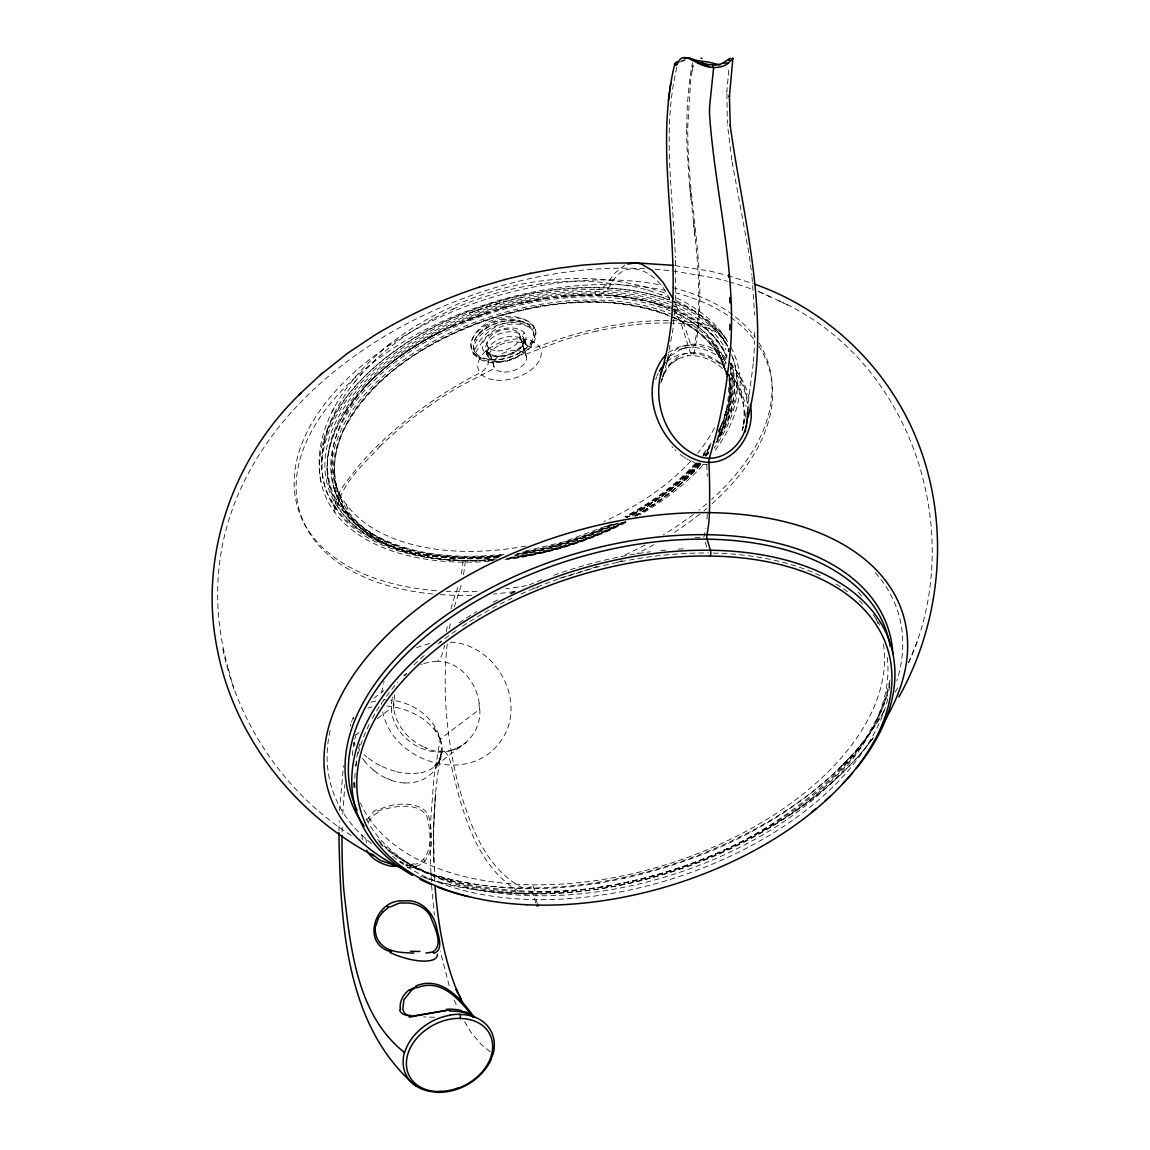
<?xml version="1.0" encoding="UTF-8"?>
<svg xmlns="http://www.w3.org/2000/svg" width="1150" height="1150" viewBox="0 0 1150 1150"><rect width="100%" height="100%" fill="white"/><g stroke="black" fill="none" stroke-linecap="round" stroke-linejoin="round"><path stroke-width="0.75" stroke-dasharray="5 3.75" d="M686.694 127.837L687.398 103.903L689.54 80.558A140.401 55.186 -89.1 0 1 692.429 62.847M754.702 337.266L754.745 330.438M336.706 509.162L330.567 499.373L336.706 509.162C341.248 483.561 363.026 464.902 379.816 446.531M338.905 830.889L339.236 820.841M675.381 301.861L673.066 328.598L666.669 363.673M675.467 300.222L675.625 259.325M342.729 814.243L344.871 784.544M753.48 361.761L754.688 340.673M339.566 810.779L343.476 765.785M535.454 329.461C542.225 360.381 471.371 379.141 471.011 342.815C477.724 317.271 521.669 305.339 535.584 330.05M743.489 424.35C746.163 406.022 740.701 388.643 728.64 374.713M753.293 363.486L748.233 402.241M728.755 70.193L726.814 92.072L726.872 90.692L727.375 123.481M381.527 692.976L383.309 683.948M447.235 643.813C442.132 690.431 446.761 737.869 457.887 783.322C469.186 822.538 484.078 867.675 522.603 887.929A46.259 18.17 -89.2 0 0 532.896 884.781L536.303 895.749M394.436 694.974L393.717 709.521L393.645 708.357C396.247 726.469 409.846 741.707 426.693 748.19L424.738 747.471C452.453 761.53 482.094 737.567 479.751 709.148L440.191 739.091L433.981 776.911L430.704 820.669A250.039 98.196 -89.2 0 0 432.069 891.408L434.384 914.983M743.691 423.761C746.494 405.907 741.146 387.147 730.106 372.945M350.348 726.139L350.736 724.212M392.164 699.056C385.192 732.737 424.911 762.134 455.688 748.822L452.985 749.814L459.942 746.767L466.138 742.426L433.507 767.208L440.507 758.669L438.078 763.729L441.701 752.186L440.493 756.959L441.082 753.552C434.326 789.533 432.644 826.289 433.679 862.831L433.593 827.051L435.519 793.241L433.536 830.357L434.714 882.639M692.113 70.84L693.292 64.472M746.134 412.577L743.734 424.077M449.262 628.748L451.001 620.339M676.861 67.189C665.778 113.62 668.955 161.877 672.52 209.013M392.351 698.122L392.552 697.188M324.314 440.479L321.899 454.681L321.626 467.719M742.584 429.051L743.087 426.952L742.368 429.741M889.971 680.053L884.939 699.904L885.155 699.042L877.249 718.204L866.324 737.322L852.538 756.168L852.984 755.593C754.989 864.771 590.022 916.306 447.508 879.693L448.213 879.923C425.615 872.792 403.851 862.428 385.523 847.248L386.199 847.837L376.28 838.048M908.543 662.889C968.487 532.091 911.001 358.053 776.638 299.762M724.73 415.912L726.412 409.414L723.293 421.36M743.331 425.931L741.362 433.205L741.678 432.156M667.144 361.963L668.61 356.845M327.434 429.712C333.486 411.988 343.548 395.859 355.264 381.34M324.012 441.528L327.736 428.691M661.883 379.5L661.336 381.455L663.895 373.966M662.817 376.395L668.121 358.469M454.308 606.97L457.959 595.369A69.546 27.312 -89.2 0 0 461.61 583.553M383.698 682.697L384.1 681.461M660.718 382.993L663.277 375.418L670.234 364.363L669.746 365.067L678.399 358.354L677.709 358.872L688.016 355.681L687.298 355.81C700.867 354.459 714.337 360.568 723.982 369.897M655.644 379.514L656.707 376.611M475.597 352.59L483.446 339.897A46.187 36.627 -36.8 0 1 485.372 337.769C493.077 329.461 503.844 323.668 515.459 324.07A46.517 36.886 -36.8 0 1 521.812 324.53L531.343 327.577M662.644 377.272L663.564 374.742L662.831 376.625M352.978 719.038L353.582 717.614L352.676 719.383M908.615 662.558L917.312 641.484M383.712 349.011C345.489 380.952 310.759 429.41 320.908 481.692M720.475 426.707C727.174 412.433 730.94 396.592 729.776 380.779L730.092 386.846L728.626 372.399M351.526 721.769L352.058 720.576M657.096 375.647L658.188 373.29M664.24 373.189C669.199 361.33 681.073 351.986 694.269 352.504A37.318 31.093 40.9 0 1 714.898 359.389A46.647 39.733 42.4 0 1 719.756 362.739M334.262 407.833L330.424 415.136M368.187 822.02L373.793 814.775M475.41 338.934L474.95 339.768C483.877 321.842 507.883 313.993 525.708 323.121L524.026 322.359M718.348 430.79L720.116 427.671M717.183 439.314C728.352 420.282 734.217 397.095 729.344 375.231M717.586 436.871L722.473 428.303L728.223 414.446C732.952 398.188 735.137 383.209 730.221 367.181M895.232 692.199L898.739 686.047M366.778 819.964L373.175 812.619M883.646 711.994C847.148 774.051 785.68 817.434 721.194 846.759L720.216 847.205C620.928 889.683 501.328 907.609 400.042 861.767M353.007 718.836L353.74 717.729M667.201 359.159L667.877 358.168M703.11 454.25L711.16 443.138M870.564 741.448L874.216 736.431M705.051 455.256L709.176 449.621M668.596 357.204C682.166 337.252 711.634 342.369 726.067 358.498M869.558 742.699C850.756 766.978 827.77 787.707 803.217 806.021L801.306 807.343C693.019 882.107 548.507 918.232 420.814 876.314M666.54 361.086L671.442 354.962L670.565 355.839L680.973 349.226L686.981 347.544L679.794 349.499L686.981 347.544M360.18 375.547L361.891 373.635M354.416 382.346C376.151 355.551 404.139 334.377 434.412 318.119L435.692 317.486M695.52 463.033C675.769 485.386 650.842 502.579 624.809 516.81M700.594 463.349C682.367 484.955 659.654 502.521 635.116 516.422M698.424 462.889L691.941 470.134C672.808 489.167 650.584 504.821 626.851 517.558M416.128 866.295C436.497 859.395 432.457 830.875 428.26 814.459C419.103 799.466 387.952 802.959 377.516 811.038C391.604 807.214 415.854 800.443 426.707 815.81C430.991 831.249 434.226 858.072 414.992 864.412M367.195 367.942L368.963 366.146M424.939 861.422L425.011 861.336A2.746 1.955 40.8 0 0 423.488 859.697M841.426 766.231L851.618 755.536M477.652 335.57C488.434 323.596 506.115 318.09 521.812 321.655M404.541 675.668L405.26 674.949M374.656 360.582L375.533 359.734M682.324 482.037L676.674 487.442L688.678 475.942M405.993 674.245L406.726 673.555M667.058 361.632C684.264 346.466 710.959 353.97 725.707 368.805M387.607 345.819C464.456 285.243 573.634 259.541 667.086 293.811M380.075 352.015L390.971 343.031M668.351 352.504L678.701 346.998L690.977 345.187L682.525 319.786L674.432 301.501M668.969 365.499L678.399 358.354M373.894 698.194L383.784 690.69M403.549 675.711L406.381 673.584M356.169 734.634L358.987 732.507M377.358 718.606L391.489 707.911M427.857 406.856L435.677 401.465A345.863 274.275 -36.8 0 1 458.577 387.061L494.658 368.144L486.896 343.706M624.967 264.989L614.632 273.312L609.744 279.896A64.055 25.156 -89.2 0 1 596.376 289.527M440.464 331.976L432.874 335.671L455.098 324.889C421.058 340.472 388.628 360.856 363.228 388.643C383.64 366.361 408.724 348.881 435.203 334.549C403.995 351.296 374.756 372.801 352.906 400.962L357.837 394.809L344.454 413.152L348.45 407.086C339.063 421.073 331.761 436.554 328.584 453.186C316.825 511.118 378.134 550.663 431.897 555.651L464.485 558.138L499.416 556.543M452.726 309.178L453.56 308.761C497.289 289.34 545.373 279.364 593.242 281.391L630.717 285.876L647.508 289.915L669.717 297.908M622.423 523.25C586.687 541.923 547.457 553.898 507.438 558.699M614.33 527.289L606.366 531.242L625.931 521.712M434.412 318.119L453.56 308.761M613.122 524.342C582.921 539.019 550.404 548.708 517.313 554.214M450.024 327.348L489.9 311.722L453.574 325.637L471.198 318.334M416.559 647.551L430.704 643.181M605.216 526.384L563.644 541.909L525.507 551.023M421.001 664.513L421.906 664.154M469.717 318.924L510.241 305.799L500.077 308.588L526.341 301.976L544.999 298.511L520.375 303.327L550.146 297.893L587.262 295.018L560.841 296.484L569.164 295.866M504.677 343.002L499.1 345.086L499.905 344.784L491.812 349.816L486.795 356.04L488.29 352.705L487.269 357.276L486.982 352.892L487.097 354.042L486.263 350.822L487.37 355.12L485.501 349.758L490.144 354.488L489.512 354.128C501.299 358.627 516.623 353.841 523.322 343.031L522.991 343.706L523.638 338.215L527.189 346.438L524.918 342.901L526.154 344.526L522.373 341.536L525.392 343.376L514.438 341.377L504.634 343.016M371.033 702.291L376.754 700.709M423.732 663.492L432.127 661.566M367.957 707.997L371.939 706.934M508.961 300.538L525.219 296.571M596.936 330.999L588.096 333.083A345.863 274.275 -36.8 0 0 562.954 340.242L525.392 354.358L518.837 333.184M598.661 883.099L599.926 882.884M623.674 878.456L624.479 878.327M540.687 283.877L541.952 283.705M530.84 285.358L531.875 285.214M503.944 554.242C458.821 559.231 410.219 556.154 370.343 532.45L371.019 532.838C354.991 522.804 341.234 508.372 334.578 490.446L342.168 505.583L334.765 490.489C356.558 552.834 436.54 564.88 493.824 560.036M411.427 867.201L407.603 867.517M409.342 865.404L406.913 865.576M685.946 347.832C700.695 345.618 715.473 352.561 726.009 362.552M439.731 642.016L441.183 641.944M383.798 699.876L385.609 699.847M578.45 295.176L612.418 295.665L646.458 300.883L629.927 297.721L604.454 295.262C624.076 296.067 643.612 299.316 662.314 305.325L654.494 302.939L670.019 308.186M668.136 322.949L654.839 323.136A317.572 251.836 -36.8 0 0 596.936 331.085M707.236 464.643L702.19 464.298M669.688 322.992C689.698 324.458 718.017 323.337 727.231 345.518L722.574 338.014L727.476 345.877M434.643 1017.276L423.488 1016.902M691.294 345.187C704.059 345.489 716.163 351.397 725.722 359.605M404.656 782.906L406.525 782.977A42.708 32.833 31.7 0 0 414.92 782.173L420.181 780.721A46.331 35.938 33 0 0 427.757 776.638L431.768 773.289A52.756 41.069 34 0 0 436.827 766.576M644.776 268.755C433.679 256.565 161.259 426.765 227.873 667.029M655.083 269.215L671.011 270.753M386.759 705.999C408.106 707.926 430.747 718.98 440.191 739.091C434.47 717.054 412.476 702.176 390.526 700.062M450.254 642.16C496.656 643.928 528.712 703.182 500.437 741.534C468.941 785.867 392.984 762.666 382.734 712.08M674.964 265.564L710.93 271.299L725.808 275.094M672.793 270.94L715.688 278.214L727.476 281.304M700.005 463.924L695.966 462.904M727.49 275.54L753.509 283.777M729.158 281.75L753.236 289.498M647.508 289.915L648.672 290.303M660.991 294.328L662.256 294.745M694.629 462.473L691.998 461.466M391.302 780.189L385.753 777.917M671.356 308.646L677.192 311.089L674.446 309.939M669.947 316.365C615.379 294.644 553.725 300.567 498.439 316.494C437.331 335.958 375.331 370.487 344.353 429.007C338.028 442.232 333.155 459.928 334.679 475.985L334.363 470.005L335.8 483.834L336.706 487.413L335.469 481.793L338.359 492.818L334.765 481.289M671.485 317.026C691.236 325.105 708.989 338.459 720.044 357.779L717.126 352.849L724.399 367.411L722.358 362.552L725.664 371.809M676.013 300.61C693.479 309.062 709.967 320.692 721.481 336.548L718.937 333.198M759.503 291.884L790.639 306.259M671.701 308.789L684.049 314.467L704.706 328.081L714.883 338.158L722.904 349.255L727.246 358.254M757.936 291.166L771.147 297.289M689.166 460.173L690.058 460.604M676.602 297.893C696.771 307.683 715.789 321.569 727.562 341.004M688.289 459.713L686.564 458.764M685.716 458.261L684.034 457.197M351.224 835.475C285.157 793.184 237.346 723.609 222.309 646.501M683.215 456.651L680.009 454.279M376.912 772.786L373.621 770.327M490.274 1051.804L481.246 1044.559L470.939 1032.24L463.723 1020.28M719.886 362.581L725.779 367.957M674.863 449.664L675.884 450.671M730.149 363.745C739.349 373.132 746.005 385.02 748.995 397.828M671.916 446.545L672.879 447.594M729.991 362.595C740.126 374.109 746.537 388.872 747.888 404.153M730.609 366.994C739.68 376.726 746.048 390.439 747.414 404.369M730.581 373.894L740.715 389.448L746.134 406.539M669.688 299.446C660.258 275.339 627.196 252.669 610.822 284.567A69.546 27.312 -89.2 0 1 595.93 295.004A2.056 0.805 -89.2 0 1 595.197 293.624A2.056 0.805 -89.2 0 1 595.47 291.353M433.967 727.202L440.191 739.091M674.36 308.473L682.309 327.247L690.561 353.294A5.477 2.142 -89.2 0 0 694.255 352.489C708.745 285.588 690.791 217.709 688.189 150.621A203.852 79.925 -89.1 0 1 687.93 143.161A194.925 76.475 -89.1 0 1 687.729 127.779L690.532 81.348A137.813 54.165 -89.1 0 1 693.177 64.975M724.701 337.511C716.206 322.345 694.629 323.322 679.506 320.951C650.21 319.326 620.856 323.164 592.322 329.719A348.853 276.647 -36.8 0 0 538.947 346.394A13.714 10.867 -36.8 0 1 524.069 341.004L522.632 336.317A2.746 2.171 -36.8 0 1 524.443 333.098M454.135 1000.04L457.671 1007.889M449.176 985.651L440.393 951.553M711.706 340.932L714.826 348.996L716.508 347.702L715.487 344.066A2.746 2.171 -36.8 0 1 717.298 340.831M705.194 542.139L707.135 548.406M526.599 357.621L520.044 336.447M536.101 899.616L537.409 903.857M535.742 902.951L532.809 893.464A4.111 1.61 -89.2 0 0 531.128 892.113A51.75 20.326 -89.2 0 1 522.186 893.334C476.431 868.494 462.271 812.259 451.246 765.239A27.427 10.767 -89.2 0 0 438.826 751.942M346.481 504.793L348.795 512.296L348.292 513.547L346.466 513.604L345.316 510.14A2.746 2.171 -36.8 0 0 342.197 509.119M334.075 488.189L333.083 484.998L335.757 493.666M490.173 354.257L493.451 364.881M725.636 371.694L723.422 364.421L724.428 367.741A202.946 118.996 -17.2 0 0 673.957 317.644M228.304 668.495L233.881 689.08M440.206 739.163L440.608 740.974A55.171 43.254 29.4 0 1 441.039 753.408A55.789 43.456 32.8 0 1 436.885 766.432M732.104 161.834L748.894 253.043M334.794 512.44C333.198 493.522 349.686 478.501 359.964 464.312C380.664 440.622 404.872 420.21 430.661 402.256A348.853 276.647 -36.8 0 1 480.082 372.801A13.714 10.867 -36.8 0 0 488.391 357.018L486.939 352.331A2.746 2.171 -36.8 0 0 483.819 351.311M479.277 703.57C476.689 682.582 459.942 661.365 437.489 661.264A27.427 10.767 -89.2 0 0 444.576 645.222M749.34 256.436L751.87 275.123M731.803 160.094L727.519 125.12M694.356 230.244L689.037 179.501L686.996 147.243A199.654 78.329 -89.1 0 1 686.665 127.851M693.436 221.792C697.949 262.257 702.176 303.571 694.729 343.965A5.491 2.156 -89.2 0 1 692.976 347.3A5.491 2.156 -89.2 0 1 691.006 345.187M694.672 233.191L694.974 236.124M689.655 186.243L690.992 199.367M752.028 276.819L754.673 314.956M381.369 703.254L381.469 704.519M672.779 212.419L675.582 257.658M393.243 700.982L393.717 709.521M887.771 699.027A276.992 162.423 -17.2 0 1 673.009 878.542A276.992 162.423 -17.2 0 1 391.863 855.686M354.013 787.807A276.992 162.423 -17.2 0 1 353.596 782.661M510.672 593.989A276.992 162.423 -17.2 0 1 515.157 591.876M873.339 614.747A276.992 162.423 -17.2 0 1 879.721 625.054M354.919 786.902A276.992 162.423 -17.2 0 1 355.106 772.901M355.839 766.231A276.992 162.423 -17.2 0 1 356.586 761.516M358.297 753.624A276.992 162.423 -17.2 0 1 370.602 721.654M372.298 718.462A276.992 162.423 -17.2 0 1 397.886 681.979M414.115 664.815A276.992 162.423 -17.2 0 1 425.644 654.221M437.906 644.029A276.992 162.423 -17.2 0 1 456.751 630.114M462.415 626.29A276.992 162.423 -17.2 0 1 511.98 598.244M520.993 594.033A276.992 162.423 -17.2 0 1 708.271 553.021M713.345 553.092A276.992 162.423 -17.2 0 1 822.121 576.524M836.179 584.128A276.992 162.423 -17.2 0 1 850.324 593.831M440.119 739.148A53.533 33.35 23.9 0 1 442.276 750.706A52.512 32.833 23.3 0 1 439.286 761.041M439.214 761.142A49.493 30.949 22.3 0 1 431.149 768.962A46.172 28.649 21 0 1 418.686 773.159M418.557 773.03A44.764 27.514 20.3 0 1 410.306 773.562M410.248 773.461A44.951 27.571 20.2 0 1 395.068 771.334M395.011 771.19A47.323 29.339 20.3 0 1 380.262 765.641M380.132 765.569A50.614 32.056 20.3 0 1 367.066 757.131M366.864 757.059A53.087 34.212 19.8 0 1 363.989 754.529M355.249 744.251A53.59 34.874 19.3 0 1 354.013 742.152M354.646 745.703A54.553 40.998 34.9 0 1 353.611 743.116M365.082 761.53A56.034 42.406 34.3 0 1 362.509 758.382M373.75 770.198A54.179 42.162 32.8 0 1 364.981 761.803M385.724 778.004A48.616 38.324 32.5 0 1 376.984 772.958M404.685 783.021A43.326 33.594 32.2 0 1 391.345 780.333M706.804 464.643A273.01 107.209 -89.2 0 1 707.221 476.244M875.351 572.729A296.441 173.822 -17.2 0 1 896.856 680.829M884.379 710.168A296.441 173.822 -17.2 0 1 400.056 861.566M371.436 843.525A296.441 173.822 -17.2 0 1 330.826 727.447M758.684 345.891A245.396 143.894 -17.2 0 1 712.152 503.686M706.747 508.386A245.396 143.894 -17.2 0 1 703.973 510.715M699.732 514.151A245.396 143.894 -17.2 0 1 673.023 533.226M653.876 544.683A245.396 143.894 -17.2 0 1 636.741 553.668M622.207 560.467A245.396 143.894 -17.2 0 1 617.277 562.609M538.042 587.434A245.396 143.894 -17.2 0 1 533.025 588.441M514.237 591.603A245.396 143.894 -17.2 0 1 493.566 594.004M471.629 595.269A245.396 143.894 -17.2 0 1 439.631 594.579M432.946 594.018A245.396 143.894 -17.2 0 1 326.399 408.566A245.396 143.894 -17.2 0 1 664.801 290.289M675.165 292.718A245.396 143.894 -17.2 0 1 754.759 340.314M463.464 574.756A69.546 27.312 -89.2 0 0 465.319 560.567A2.056 0.805 -89.2 0 0 464.959 558.426A2.056 0.805 -89.2 0 0 464.025 558.598M446.444 631.551A114.339 44.907 -89.2 0 1 447.551 624.838M450.987 608.896A114.339 44.907 -89.2 0 1 456.406 591.546A64.055 25.156 -89.2 0 0 458.951 583.927M758.943 342.829A246.1 144.311 -17.2 0 1 711.663 499.387M706.689 503.757A246.1 144.311 -17.2 0 1 698.913 510.169M693.436 514.424A246.1 144.311 -17.2 0 1 663.421 534.707M645.193 544.971A246.1 144.311 -17.2 0 1 621.158 556.614M597.511 566.217A246.1 144.311 -17.2 0 1 558.756 578.479M526.686 585.594A246.1 144.311 -17.2 0 1 505.871 588.771M477.077 591.258A246.1 144.311 -17.2 0 1 446.329 591.301M436.411 590.697A246.1 144.311 -17.2 0 1 322.661 406.712A246.1 144.311 -17.2 0 1 662.127 285.286M672.534 287.629A246.1 144.311 -17.2 0 1 755.133 337.194M463.134 560.424A64.055 25.156 -89.2 0 1 460.906 575.819M872.735 738.559A300.581 176.252 -17.2 0 1 423.603 877.393M731.443 362.998A210.996 123.726 -17.2 0 1 717.082 439.702M708.587 451.979A210.996 123.726 -17.2 0 1 705.295 456.133M698.208 464.37A210.996 123.726 -17.2 0 1 629.855 516.479M617.306 522.977A210.996 123.726 -17.2 0 1 514.611 555.048M498.726 557.046A210.996 123.726 -17.2 0 1 324.889 464.701A210.996 123.726 -17.2 0 1 500.494 304.606A210.996 123.726 -17.2 0 1 725.995 349.83M730.365 364.061A209.674 122.949 -17.2 0 1 716.781 442.419M700.451 464.226A209.674 122.949 -17.2 0 1 634.656 516.178M623.904 521.999A209.674 122.949 -17.2 0 1 506.762 558.239M493.005 559.633A209.674 122.949 -17.2 0 1 327.175 463.306A209.674 122.949 -17.2 0 1 507.279 306.576A209.674 122.949 -17.2 0 1 727.073 355.954M889.726 682.626A279.723 164.019 -17.2 0 1 667.661 873.253A279.723 164.019 -17.2 0 1 377.574 840.219M889.827 686.104A282.21 165.471 -17.2 0 1 674.719 869.328A282.21 165.471 -17.2 0 1 387.219 849.85M383.194 846.529A282.21 165.471 -17.2 0 1 380.621 844.258M883.488 644A274.246 160.813 -17.2 0 1 663.751 865.375A274.246 160.813 -17.2 0 1 360.496 803.174M355.077 787.721A274.246 160.813 -17.2 0 1 353.683 781.411M352.36 755.478A274.246 160.813 -17.2 0 1 354.114 742.497M354.804 739.22A274.246 160.813 -17.2 0 1 356.859 731.227M694.974 537.409A274.246 160.813 -17.2 0 1 703.742 537.438A46.259 18.17 -89.2 0 0 705.726 528.669M858.245 592.106A274.246 160.813 -17.2 0 1 861.724 596.088M876.142 619.045A274.246 160.813 -17.2 0 1 878.643 625.111M707.221 514.122A46.259 18.17 -89.2 0 1 706.617 522.344M887.225 657.426A274.246 160.813 -17.2 0 1 667.92 876.113A274.246 160.813 -17.2 0 1 365.355 817.233M355.796 766.087A274.246 160.813 -17.2 0 1 359.777 743.863M459.224 622.826A274.246 160.813 -17.2 0 1 476.531 611.786M493.221 602.284A274.246 160.813 -17.2 0 1 499.459 598.977M510.586 593.414A274.246 160.813 -17.2 0 1 517.054 590.367M529.101 585.005A274.246 160.813 -17.2 0 1 544.453 578.766M553.811 575.273A274.246 160.813 -17.2 0 1 650.268 551.784M660.79 550.562A274.246 160.813 -17.2 0 1 667.776 549.887M678.184 549.111A274.246 160.813 -17.2 0 1 686.794 548.679M859.352 600.645A274.246 160.813 -17.2 0 1 862.557 604.095M681.461 60.418A28.937 8.496 8.4 0 1 685.702 59.829M679.607 62.158A26.191 7.935 8.6 0 1 685.041 60.605M731.472 354.646A213.886 125.422 -17.2 0 1 714.078 448.227M700.508 464.916A213.886 125.422 -17.2 0 1 634.34 516.019M621.719 522.718A213.886 125.422 -17.2 0 1 509.91 557.477M496.57 559.029A213.886 125.422 -17.2 0 1 322.086 465.635A213.886 125.422 -17.2 0 1 497.145 303.816A213.886 125.422 -17.2 0 1 727.087 345.934M432.127 661.811A42.608 37.562 -52.2 0 1 437.46 661.466M478.918 703.613A41.055 31.754 80.5 0 1 479.392 709.133M374.181 815.163A25.472 23.244 -11.5 0 1 378.408 812.274M366.577 842.734A27.844 24.768 -89.3 0 1 365.686 837.056M406.956 865.648A41.156 20.988 15.4 0 1 405.706 865.691M414.359 863.736A37.231 21.131 18.8 0 1 408.782 864.57M416.573 866.741A38.324 22.137 20.7 0 1 411.844 867.732M362.365 839.931A28.721 26.048 -86.3 0 1 362.207 832.011M372.83 812.231A28.376 26.867 2.2 0 1 376.625 809.658M342.096 831.939A250.039 98.196 -89.2 0 1 342.269 824.78M532.004 329.705A2.746 2.171 -36.8 0 0 533.025 325.464L522.747 322.173A49.249 39.057 -36.8 0 0 516.005 321.669C503.844 321.468 492.186 327.218 483.978 336.044A49.249 39.057 -36.8 0 0 479.162 341.723L473.182 352.317A2.746 2.171 -36.8 0 0 476.258 354.703M731.012 347.372A216.66 127.046 -17.2 0 1 713.949 451.95M702.535 465.621A216.66 127.046 -17.2 0 1 639.874 514.812M625.931 522.431A216.66 127.046 -17.2 0 1 505.037 559.777M489.181 561.344A216.66 127.046 -17.2 0 1 341.406 403.765A216.66 127.046 -17.2 0 1 669.817 299.819M675.999 302.177A216.66 127.046 -17.2 0 1 727.605 341.651M730.308 368.791A208.423 122.216 -17.2 0 1 718.707 432.874M709.895 446.89A208.423 122.216 -17.2 0 1 702.779 456.219M695.98 464.082A208.423 122.216 -17.2 0 1 625.298 517.155M610.305 524.616A208.423 122.216 -17.2 0 1 521.223 552.431M500.868 555.249A208.423 122.216 -17.2 0 1 327.434 462.329A208.423 122.216 -17.2 0 1 508.631 303.945A208.423 122.216 -17.2 0 1 726.843 357.707M728.985 374.886A205.678 120.606 -17.2 0 1 718.477 431.897M710.527 445.323A205.678 120.606 -17.2 0 1 703.254 455.328M696.756 463.119A205.678 120.606 -17.2 0 1 626.189 517.27M611.398 524.716A205.678 120.606 -17.2 0 1 516.982 553.682M501.903 555.651A205.678 120.606 -17.2 0 1 351.411 407.215A205.678 120.606 -17.2 0 1 670.22 310.902M674.892 312.944A205.678 120.606 -17.2 0 1 726.053 363.716M732.449 356.974A213.799 125.364 -17.2 0 1 715.803 442.563M708.759 452.194A213.799 125.364 -17.2 0 1 705.467 456.262M699.602 462.961A213.799 125.364 -17.2 0 1 627.109 517.399M613.281 524.328A213.799 125.364 -17.2 0 1 516.882 554.156M499.474 556.485A213.799 125.364 -17.2 0 1 321.526 464.039A213.799 125.364 -17.2 0 1 498.309 301.214A213.799 125.364 -17.2 0 1 727.706 346.265M379.759 446.488A317.572 251.836 -36.8 0 1 427.901 406.927M525.766 546.063A202.946 118.996 -17.2 0 1 332.149 465.175A202.946 118.996 -17.2 0 1 514.208 303.571A202.946 118.996 -17.2 0 1 724.673 369.495M714.466 427.944A202.946 118.996 -17.2 0 1 697.691 453.143M690.977 460.906A202.946 118.996 -17.2 0 1 603.822 521.582M728.295 387.162A202.946 118.996 -17.2 0 1 718.419 432.069M710.082 446.789A202.946 118.996 -17.2 0 1 703.929 455.544M697.734 463.277A202.946 118.996 -17.2 0 1 631.695 516.062M618.312 523.192A202.946 118.996 -17.2 0 1 514.869 555.666M498.309 557.621A202.946 118.996 -17.2 0 1 355.911 409.055A202.946 118.996 -17.2 0 1 669.329 315.646M728.971 379.486A204.312 119.801 -17.2 0 1 716.953 439.084M708.63 452.381A204.312 119.801 -17.2 0 1 706.517 455.314M700.264 463.263A204.312 119.801 -17.2 0 1 635.576 516.062M625.384 521.697A204.312 119.801 -17.2 0 1 506.747 558.67M493.451 559.949A204.312 119.801 -17.2 0 1 333.744 462.616A204.312 119.801 -17.2 0 1 517.859 310.974A204.312 119.801 -17.2 0 1 726.053 368.388M729.316 374.828A205.678 120.606 -17.2 0 1 717.025 439.573M708.429 452.942A205.678 120.606 -17.2 0 1 706.258 455.889M699.976 463.723A205.678 120.606 -17.2 0 1 634.498 516.393M621.244 523.552A205.678 120.606 -17.2 0 1 507.941 558.268M492.876 559.748A205.678 120.606 -17.2 0 1 331.976 462.889A205.678 120.606 -17.2 0 1 513.921 309.968A205.678 120.606 -17.2 0 1 725.894 363.903M477.882 310.098L469.2 313.188L487.586 306.691L477.882 310.098M498.597 303.384L488.218 306.576L506.302 301.127L498.597 303.384M562.221 547.271L543.806 552.374L562.221 547.271M342.873 502.981L338.646 493.968L342.873 502.981M524.026 340.443L523.926 339.293A19.823 11.629 -17.2 0 0 493.451 336.878A19.823 11.629 -17.2 0 0 496.987 356.802A19.823 11.629 -17.2 0 0 523.926 339.293L524.026 340.443M504.217 372.054A17.078 10.019 -17.2 0 0 526.384 356.327A17.078 10.019 -17.2 0 0 499.474 355.364A17.078 10.019 -17.2 0 0 504.217 372.054M490.015 359.821A33.249 19.492 -17.2 0 0 535.196 330.452A33.249 19.492 -17.2 0 0 484.092 326.399A33.249 19.492 -17.2 0 0 490.015 359.821M491.941 361.704A30.978 18.156 -17.2 0 0 534.031 334.334A30.978 18.156 -17.2 0 0 486.421 330.567A30.978 18.156 -17.2 0 0 491.941 361.704M495.247 356.414A22.569 13.239 -17.2 0 0 525.909 336.476A22.569 13.239 -17.2 0 0 491.223 333.73A22.569 13.239 -17.2 0 0 495.247 356.414M498.424 361.488A19.823 11.629 -17.2 0 0 525.378 343.979A19.823 11.629 -17.2 0 0 494.902 341.564A19.823 11.629 -17.2 0 0 498.424 361.488M496.642 380.19A32.703 19.176 -17.2 0 0 541.089 351.296A32.703 19.176 -17.2 0 0 490.806 347.314A32.703 19.176 -17.2 0 0 496.642 380.19M491.28 359.576A30.978 18.156 -17.2 0 0 533.37 332.221A30.978 18.156 -17.2 0 0 485.76 328.44A30.978 18.156 -17.2 0 0 491.28 359.576M497.662 350.894A17.078 10.019 -17.2 0 0 519.829 335.168A17.078 10.019 -17.2 0 0 492.919 334.19A17.078 10.019 -17.2 0 0 497.662 350.894"/><path stroke-width="1.5" d="M338.891 832.6C340.544 919.856 344.123 1024.535 415.481 1085.773M729.919 324.329L729.761 329.748M747.026 419.419C746.307 442.204 723.106 464.327 699.976 456.78C664.959 444.015 649.606 397.397 664.183 364.435M728.525 351.44L728.726 348.738M746.781 422.999L748.075 406.913M674.101 66.657C650.526 168.331 692.774 274.462 660.387 375.144M726.211 374.037L726.527 371.421M727.059 376.122C741.98 287.989 715.386 201.164 709.507 113.792A73.183 28.75 -89.3 0 1 709.651 106.159L713.633 67.505M712.655 66.671L712.885 64.975A25.559 18.213 26.5 0 0 715.559 64.975M668.409 100.582L670.766 83.203M746.523 425.27L746.178 427.512M376.064 925.232L378.537 917.772L383.166 911.533M747.974 417.694C772.872 320.131 743.475 221.936 730.178 125.336M745.732 429.726L745.214 431.911M714.136 441.413L709.349 458.203A5.491 2.156 -89.3 0 0 708.903 462.271A278.228 109.264 -89.2 0 1 709.421 512.627A51.75 20.326 -89.2 0 1 706.934 534.678A4.111 1.61 -89.2 0 0 707.063 539.178L710.484 550.232A4.111 1.61 -89.2 0 1 710.197 556.025M674.446 65.076L674.863 64.299M728.87 60.389L730.106 58.176L723.091 63.034L728.381 63.092L732.881 58.276L729.359 96.873L729.402 95.536L730.25 126.054M664.729 363.342L665.304 362.264M898.869 697.029C942.324 619.577 950.331 522.546 916.909 439.875C888.202 368.144 827.986 310.04 755.09 284.338M731.975 59.311L732.794 58.219M659.41 371.033L660.287 369.567M660.747 368.863L661.724 367.468M301.171 392.725L296.873 397.037C232.084 461.423 199.123 557.204 216.919 647.522C233.594 736.561 294.501 814.099 374.21 855.959M320.232 375.044L347.487 353.338L374.483 335.326C407.531 315.272 442.865 299.086 479.607 287.026M298.957 394.795L322.173 373.218M666.468 354.085C635.519 387.219 658.461 449.463 700.479 461.251C731.716 469.243 756.628 433.665 750.274 404.872M409.084 989.906C403.233 994.405 398.993 1001.981 400.459 1009.499M410.708 991.3L403.866 999.824L402.816 1009.039A28.089 15.252 -45.4 0 0 410.981 1016.384M386.673 906.358C389.807 909.535 397.771 901.442 403.363 903.124C414.129 902.003 425.759 906.876 430.689 916.895C434.168 926.771 444.475 945.199 432.357 952.128A2.746 2.286 72.3 0 1 433.895 953.264C444.044 950.015 438.15 935.884 436.77 928.352C433.967 912.841 420.742 898.667 403.952 900.939C375.518 897.934 359.907 944.524 391.302 951.726M723.019 63.063L722.588 63.264A24.969 17.696 26.2 0 1 715.53 64.917M684.25 58.089L689.181 57.802L698.309 61.137M627.641 264.069L635.749 262.847L673.268 265.363M479.507 287.069L504.979 279.507M530.078 273.47L556.528 268.511L582.202 265.161L609.327 263.192L635.749 262.847L641.226 263.982L652.151 270.408L662.846 282.081L673.052 298.641M432.242 952.171L425.831 953.048M504.706 279.579L530.725 273.312M446.674 1010.203L409.357 1017.161M446.013 1010.649L411.067 1016.255M413.784 953.106C402.112 952.531 387.881 952.775 379.902 942.698M696.095 60.504L707.897 61.942L720.001 65.004M392.596 866.482C382.332 864.714 371.738 859.74 366.606 850.224M392.768 864.584L380.046 860.315L371.939 853.961M461.639 1011.741L468.999 1014.171L473.512 1017.161M674.547 65.622C677.436 65.622 678.414 60.361 680.771 58.621C688.117 54.28 694.715 64.702 702.147 62.718A25.113 17.796 26.2 0 0 712.885 64.961M473.297 1017.146C460.129 1000.443 441.356 977.586 416.904 987.836A2.76 1.208 66.5 0 0 415.711 986.053C441.169 975.171 460.992 998.876 474.188 1017.247M474.361 1017.376C477.667 1018.354 467.159 1011.468 464.571 1011.856A2.746 1.782 -74.3 0 0 463.004 1012.072M435.016 886.133C437.877 922.415 443.684 958.956 457.815 992.709L456.277 989.489L460.992 998.904M456.277 989.489L462.645 1002.728M728.568 274.749L728.755 277.222M729.79 297.663L729.934 302.91M400.991 868.106A300.581 176.252 -17.2 0 1 390.296 632.098A300.581 176.252 -17.2 0 1 767.855 518.133A300.581 176.252 -17.2 0 1 883.646 722.416M412.548 875.351A279.723 164.019 -17.2 0 1 428.936 647.651A279.723 164.019 -17.2 0 1 789.274 561.013A279.723 164.019 -17.2 0 1 856.089 768.703M852.682 772.814A279.723 164.019 -17.2 0 1 843.137 783.423M830.458 795.958A279.723 164.019 -17.2 0 1 825.341 800.601M815.997 808.608A279.723 164.019 -17.2 0 1 811.842 811.958M468.812 896.698A279.723 164.019 -17.2 0 1 437.503 887.124M430.991 884.465A279.723 164.019 -17.2 0 1 420.009 879.348M538.502 905.107A4.111 1.61 -89.2 0 1 536.676 905.51M356.96 810.232A279.723 164.019 -17.2 0 1 572.254 559.374A279.723 164.019 -17.2 0 1 890.158 646.228M364.191 826.102A282.21 165.471 -17.2 0 1 563.687 557.362A282.21 165.471 -17.2 0 1 892.889 654.307M728.381 63.092A27.298 19.349 26.2 0 1 697.015 62.646M701.874 58.434A27.054 1.006 22.8 0 1 701.083 58.104M674.418 64.228A28.937 8.496 8.4 0 1 677.666 61.539M676.114 64.573A20.484 3.091 -27.3 0 1 675.107 64.688M698.122 62.733A25.631 2.717 19.2 0 1 709.262 66.542M677.149 64.472A26.191 7.935 8.6 0 1 677.235 64.256M727.289 376.323A254.193 99.719 -89.3 0 1 714.121 441.384M395.974 866.223A39.186 22.396 17.4 0 1 392.854 865.734M399.798 866.122A40.264 19.248 14.2 0 1 392.495 865.202M383.367 911.749A27.356 26.522 -80.8 0 1 387.823 908.184M379.831 942.77A26.666 23.043 -48 0 1 375.504 925.218M419.894 951.438A37.519 4.169 3.6 0 1 410.435 951.251M437.417 954.342A35.406 12.434 19 0 1 389.979 952.488M410.478 991.027A33.264 29.411 44.2 0 1 416.573 987.217M446.516 1009.283A43.139 24.452 -16.1 0 1 460.417 1010.275M460.23 1010.663A39.445 18.745 -11.2 0 1 462.429 1011.152M462.314 1012.029A37.203 16.258 -7.7 0 1 463.738 1012.374M460.287 1011.468A40.221 19.104 -10.3 0 1 462.544 1011.928M449.535 1011.08A42.636 22.77 -14.3 0 1 460.072 1011.799M446.646 1010.304A44.246 25.875 -17 0 1 449.966 1010.16M410.435 1015.306A28.994 14.691 -40.3 0 1 399.625 1010.102M409.429 990.308A35.334 30.576 26.7 0 1 416.142 986.844M438.84 1091.609A45.051 33.824 -28.2 0 1 407.747 1054.406A45.051 33.824 -28.2 0 1 460.287 1018.354M460.244 1018.526A44.922 33.724 -28.2 0 1 492.646 1047.521A44.922 33.724 -28.2 0 1 457.714 1088.389M460.216 1018.598A2.746 1.078 -89.2 0 0 459.569 1014.286L455.199 1014.415A47.854 36.57 -29.6 0 0 454.25 1014.487L451.03 1014.875A47.754 36.498 -29.6 0 0 450.081 1015.019M457.628 1088.116A45.454 34.112 -28.2 0 1 443.21 1091.221L438.912 1091.364A2.746 1.078 -89.2 0 1 437.704 1092.371L442.247 1092.241A47.811 36.671 -28.7 0 0 491.395 1058.906M437.791 1092.054A47.826 36.225 -28.9 0 1 404.383 1052.638M492.861 1053.889A47.351 36.311 -28.7 0 1 491.107 1058.862M459.526 1014.444A47.567 36.34 -29.6 0 1 493.12 1053.889M342.053 835.518A250.039 98.196 -89.2 0 0 343.807 890.172C350.463 946.91 356.356 1014.645 404.599 1052.638L404.843 1051.804A47.366 35.938 -30.1 0 1 450.067 1015.249M526.844 904.762A275.612 161.618 -17.2 0 0 888.907 653.574A275.612 161.618 -17.2 0 0 457.298 633.377A275.612 161.618 -17.2 0 0 526.844 904.762"/></g></svg>
